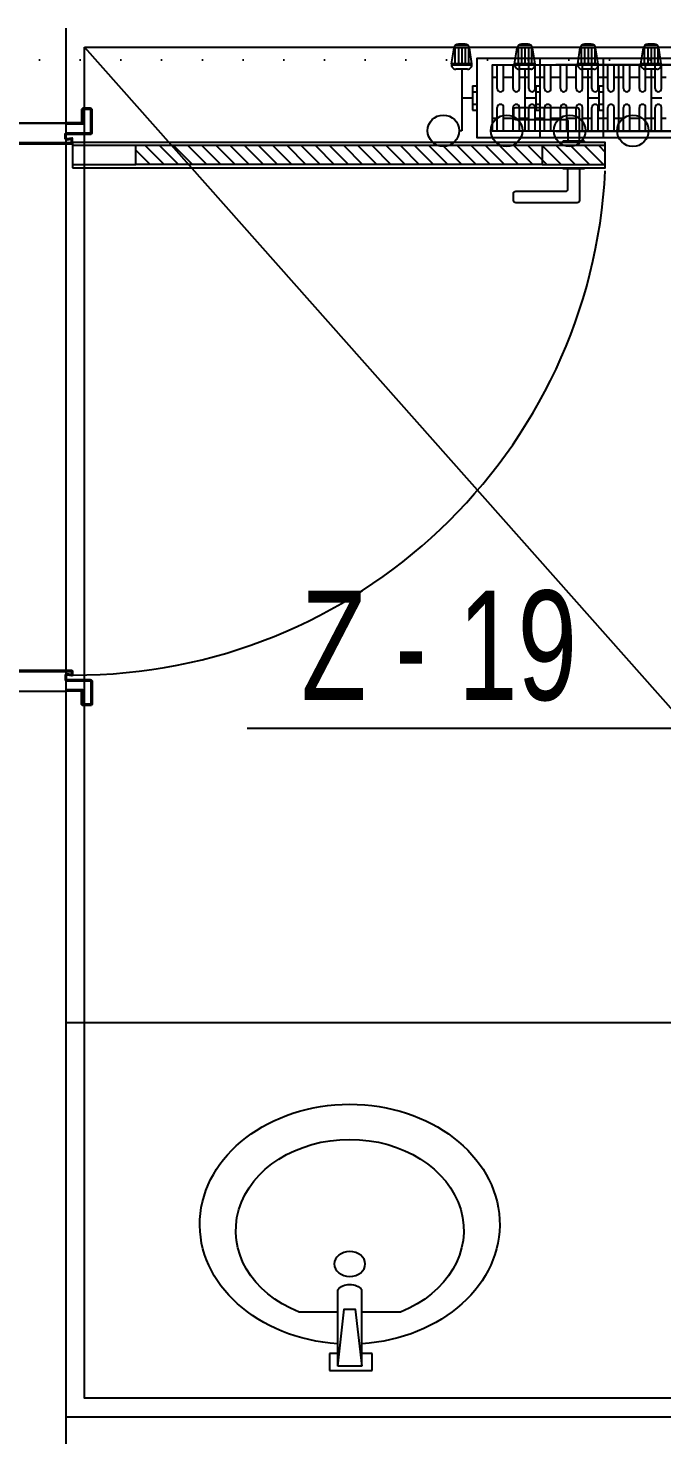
# Model space of a CAD drawing. Header units: inches. Extents: x 21 to 38546, y 13 to 15001.
# Drawn here: x 5580.8 to 5681.2, y 2339.2 to 2562.1 of the extents above; entities that cross this region are included whole.
import ezdxf
from ezdxf.enums import TextEntityAlignment as Align

# ---------------------------------------------------------------- set-up
doc = ezdxf.new("R2010")
doc.units = ezdxf.units.IN
doc.header["$MEASUREMENT"] = 0
doc.set_wipeout_variables(frame=1)
doc.linetypes.add('DOT', pattern=[6.35, 0, -6.35])
doc.layers.add('RAST-IST-RADYATÖR-DİNAMİK BLOK', color=83, linetype='Continuous')
for name, color, linetype, lineweight in [('Z_MİM_-KM-AREA-IDEN', 8, 'Continuous', 25), ('Z_MİM_-KM-BEAM-RAY', 8, 'DOT', 25), ('Z_MİM_-KM-CERAMIC-09', 8, 'Continuous', 25), ('Z_MİM_-KM-DOOR', 8, 'Continuous', 25), ('Z_MİM_-KM-DOOR-1', 8, 'Continuous', 25), ('Z_MİM_-KM-DOOR-FRAM', 8, 'Continuous', 25), ('Z_MİM_-KM-PATTERN-00', 8, 'Continuous', 25), ('Z_MİM_-KM-VITRF', 8, 'Continuous', 25), ('Z_MİM_-KM-WALL', 8, 'Continuous', 25)]:
    doc.layers.add(name, color=color, linetype=linetype, lineweight=lineweight)
doc.styles.add('Arial_4', font='arial.ttf', dxfattribs={"height": 10})
doc.styles.add('MAH', font='arial.ttf', dxfattribs={"width": 0.8, "height": 17.5})

# ---------------------------------------------------------------- blocks, each defined once
blk = doc.blocks.new('*U195')
at = {"layer": 'Z_MİM_-KM-PATTERN-00'}
h = blk.add_hatch(dxfattribs=at)
h.set_pattern_fill('ANSI31', color=256, scale=0.5, angle=180, style=0)
h.set_pattern_definition([(45, (0, 0), (-1.122532, 1.122532), [])])
h.paths.add_polyline_path([(-93.4, 11.1), (-93.4, 85.48), (-96.4, 85.48), (-96.4, 11.1)])
at = {"layer": 'Z_MİM_-KM-DOOR-1'}
for p, q in [((-96.9, 82.21), (-97.08, 82.21)), ((-97.08, 82.21), (-97.08, 78.75)), ((-92.9, 82.21), (-92.72, 82.21)), ((-92.72, 82.21), (-92.72, 78.75)), ((-97.08, 78.75), (-96.9, 78.75)), ((-92.72, 78.75), (-92.9, 78.75)), ((-96.4, 75.48), (-96.4, 11.1)), ((-93.4, 75.48), (-93.4, 11.1))]:
    blk.add_line(p, q, dxfattribs=at)
blk.add_lwpolyline([(-96.4, 85.48), (-96.4, 75.48), (-93.4, 75.48), (-93.4, 85.48)], close=True, dxfattribs=at)
for points in [[(-97.08, 81.39), (-102, 81.39, 0.414214), (-102.36, 81.03), (-102.36, 71.29, 0.414214), (-102, 70.92), (-100.91, 70.92, 0.414214), (-100.54, 71.29), (-100.54, 79.21, -0.414214), (-100.18, 79.57), (-97.08, 79.57)], [(-92.72, 81.39), (-87.71, 81.39, -0.414214), (-87.35, 81.03), (-87.35, 71.29, -0.414214), (-87.71, 70.92), (-88.8, 70.92, -0.414214), (-89.17, 71.29), (-89.17, 79.21, 0.414214), (-89.53, 79.57), (-92.72, 79.57)]]:
    blk.add_lwpolyline(points, format="xyb", dxfattribs=at)
blk.add_wipeout([(-10, 3.5), (-10, -18.5), (-99.8, -18.7), (-99.8, 3.7)])
for points in [[(-92.9, 1.1), (-92.9, 85.48), (-96.9, 85.48), (-96.9, 1.1)], [(-96.4, 11.1), (-96.4, 1.1), (-93.4, 1.1), (-93.4, 11.1)]]:
    blk.add_lwpolyline(points, close=True, dxfattribs=at)
for points in [[(-96.7, -15.45), (-96.7, 0.9, 0.414214), (-96.9, 1.1), (-97.48, 1.1, 0.458526), (-97.58, 0.99), (-97.47, 0.21, -0.458526), (-97.57, 0.1), (-98.1, 0.1, -0.414214), (-98.2, 0.2), (-98.2, 3.9, 0.414214), (-98.5, 4.2), (-102, 4.2, 0.414214), (-102.3, 3.9), (-102.3, 2.8, 0.414214), (-102, 2.5), (-101.2, 2.5), (-100, 2.5), (-100, 0), (-100, 0)], [(-96.9, -15.45), (-96.9, 0.9), (-97.37, 0.9), (-97.27, 0.24, -0.458526), (-97.57, -0.1), (-98.1, -0.1, -0.414214), (-98.4, 0.2), (-98.4, 3.9, 0.414214), (-98.5, 4), (-102, 4, 0.414214), (-102.1, 3.9), (-102.1, 2.8, 0.414214), (-102, 2.7), (-101.2, 2.7), (-99.8, 2.7), (-99.8, 0)], [(-13.3, -15.45), (-13.3, 0.9, -0.414214), (-13.1, 1.1), (-12.52, 1.1, -0.458526), (-12.42, 0.99), (-12.53, 0.21, 0.458526), (-12.43, 0.1), (-11.9, 0.1, 0.414214), (-11.8, 0.2), (-11.8, 3.9, -0.414214), (-11.5, 4.2), (-8, 4.2, -0.414214), (-7.7, 3.9), (-7.7, 2.8, -0.414214), (-8, 2.5), (-8.8, 2.5), (-10, 2.5), (-10, 0), (-10, 0)], [(-13.1, -15.45), (-13.1, 0.9), (-12.63, 0.9), (-12.73, 0.24, 0.458526), (-12.43, -0.1), (-11.9, -0.1, 0.414214), (-11.6, 0.2), (-11.6, 3.9, -0.414214), (-11.5, 4), (-8, 4, -0.414214), (-7.9, 3.9), (-7.9, 2.8, -0.414214), (-8, 2.7), (-8.8, 2.7), (-10.2, 2.7), (-10.2, 0)]]:
    blk.add_lwpolyline(points, format="xyb", dxfattribs=at)
at = {"layer": 'Z_MİM_-KM-DOOR-FRAM', "ltscale": 0.2}
blk.add_arc((-96.64, 1.46), 84.12, 359.8658, 87.1161, dxfattribs=at)
at = {"layer": 'Z_MİM_-KM-WALL'}
for p, q in [((-100, -15), (-100, 0)), ((-10, -15), (-10, 0))]:
    blk.add_line(p, q, dxfattribs=at)
blk = doc.blocks.new('A1138DA')
for p, q in [((-0.109, -0.0671), (-0.109, 0.0746)), ((-0.109, 0.0746), (-0.0393, 0.0746)), ((-0.0393, 0.0746), (-0.0393, 0.04)), ((-0.0909, 0.04), (0.227, 0.04)), ((-0.0909, -0.04), (0.227, -0.04)), ((-0.0393, -0.04), (-0.0393, -0.0671)), ((-0.0393, -0.0671), (-0.109, -0.0671))]:
    blk.add_line(p, q)
for points in [[(0.1338, 0.1692), (0.1338, 0.04)], [(-0.0909, 0.04), (-0.0909, -0.04)], [(-0.0909, -0.04), (0.1463, -0.0181), (0.1463, 0.0181), (-0.0909, 0.04)], [(0.1338, -0.04), (0.1338, -0.1692)]]:
    blk.add_lwpolyline(points)
blk.add_circle((0.3345, 0.0001), 0.0517)
for centre, radius, start, end in [((0.5, 0), 0.5, 184.5886, 175.4114), ((0.474, 0), 0.38, 206.4484, 153.5516), ((0.2023, 0), 0.047, 301.674, 58.326)]:
    blk.add_arc(centre, radius, start, end)
blk = doc.blocks.new('-KM_Kiriş İzi_ZK')
at = {"layer": 'Z_MİM_-KM-BEAM-RAY'}
blk.add_line((1980, 1575), (2680, 1575), dxfattribs=at)
blk = doc.blocks.new('*U214')
blk.add_line((0, 0), (192.45, 0))
at = {"color": 7, "style": 'MAH', "width": 0.6}
blk.add_text('-', height=17.07, dxfattribs=at).set_placement((25.99, 13.11), align=Align.MIDDLE_CENTER)
at = {"color": 7, "style": 'Arial_4', "width": 0.7}
for tag, p in [('K', (8.57, 13.11)), ('00', (33.43, 13.11)), ('MAHALADI', (72.42, 12.35))]:
    blk.add_attdef(tag, text='', height=17.33, dxfattribs=at).set_placement(p, align=Align.MIDDLE_LEFT)
blk.add_attdef('27.00', text='', height=13.33, dxfattribs=at).set_placement((133.25, -11.29), align=Align.MIDDLE_RIGHT)
blk = doc.blocks.new('IS_RADYATOR-PLAN-170')
at = {"layer": 'RAST-IST-RADYATÖR-DİNAMİK BLOK', "color": 7}
for p, q in [((167.39, 11.44), (167.78, 11.44)), ((167.39, 1.67), (167.39, 11.44)), ((165.67, 6.25), (167.39, 6.25)), ((169.01, 0.97), (165.76, 0.97)), ((165.77, 0.83), (169, 0.83)), ((165.77, 0.83), (166.17, -1.7)), ((166.31, -1.7), (166.31, 0.83)), ((166.46, 1.67), (168.31, 1.67)), ((166.83, -1.7), (166.83, 0.83)), ((167.38, -1.7), (167.38, 0.83)), ((167.91, -1.7), (167.91, 0.83)), ((168.47, -1.7), (168.47, 0.83)), ((169, 0.83), (168.6, -1.7)), ((166.17, -1.7), (168.6, -1.7)), ((166.41, -2.11), (168.36, -2.11)), ((166.86, -2.27), (167.91, -2.27))]:
    blk.add_line(p, q, dxfattribs=at)
at = {"layer": 'RAST-IST-RADYATÖR-DİNAMİK BLOK', "color": 10}
blk.add_circle((170.28, 11.44), 2.5, dxfattribs=at)
at = {"layer": 'RAST-IST-RADYATÖR-DİNAMİK BLOK', "color": 7}
for centre, start, end in [((166.46, 0.97), 90, 191.1518), ((168.31, 0.97), 348.8482, 90), ((166.86, -1.57), 191.1518, 270), ((167.91, -1.57), 270, 348.8482)]:
    blk.add_arc(centre, 0.702, start, end, dxfattribs=at)
blk = doc.blocks.new('IS_RADYATOR-PLAN-180')
at = {"layer": 'RAST-IST-RADYATÖR-DİNAMİK BLOK', "color": 7}
for p, q in [((165.75, 11.5), (165.75, 7.75)), ((166.75, 11.5), (166.75, 7.75)), ((168.25, 11.5), (168.25, 7.75)), ((169.25, 11.5), (169.25, 7.75)), ((170.75, 11.5), (170.75, 7.75)), ((171.75, 11.5), (171.75, 7.75)), ((177.39, 11.44), (177.78, 11.44)), ((177.39, 1.67), (177.39, 11.44)), ((165, 9.5), (165.75, 9.5)), ((166.75, 9.5), (167.5, 9.5)), ((167.5, 9.5), (168.25, 9.5)), ((169.25, 9.5), (170, 9.5)), ((170, 9.5), (170.75, 9.5)), ((171.75, 9.5), (172.5, 9.5)), ((165.75, 4.75), (165.75, 1)), ((166.75, 4.75), (166.75, 1)), ((168.25, 4.75), (168.25, 1)), ((169.25, 4.75), (169.25, 1)), ((170.75, 4.75), (170.75, 1)), ((171.75, 4.75), (171.75, 1)), ((175.67, 6.25), (177.39, 6.25)), ((165, 3), (165.75, 3)), ((166.75, 3), (167.5, 3)), ((167.5, 3), (168.25, 3)), ((169.25, 3), (170, 3)), ((170, 3), (170.75, 3)), ((171.75, 3), (172.5, 3)), ((179.01, 0.97), (175.76, 0.97)), ((175.77, 0.83), (179, 0.83)), ((175.77, 0.83), (176.17, -1.7)), ((176.31, -1.7), (176.31, 0.83)), ((176.46, 1.67), (178.31, 1.67)), ((176.83, -1.7), (176.83, 0.83)), ((177.38, -1.7), (177.38, 0.83)), ((177.91, -1.7), (177.91, 0.83)), ((178.47, -1.7), (178.47, 0.83)), ((179, 0.83), (178.6, -1.7)), ((176.17, -1.7), (178.6, -1.7)), ((176.41, -2.11), (178.36, -2.11)), ((176.86, -2.27), (177.91, -2.27))]:
    blk.add_line(p, q, dxfattribs=at)
at = {"layer": 'RAST-IST-RADYATÖR-DİNAMİK BLOK'}
for p, q in [((175.67, 8.18), (175, 8.18)), ((175.67, 7.21), (175, 7.21)), ((175.67, 7.21), (175.67, 8.18)), ((175.67, 5.29), (175.67, 7.21)), ((175.67, 5.29), (175, 5.29)), ((175.67, 4.32), (175.67, 5.29)), ((175.67, 4.32), (175, 4.32))]:
    blk.add_line(p, q, dxfattribs=at)
for points in [[(-5, 0), (175, 0), (175, 12.5), (-5, 12.5)], [(-2.5, 11.5), (172.5, 11.5), (172.5, 1), (-2.5, 1)]]:
    blk.add_lwpolyline(points, dxfattribs=at)
at = {"layer": 'RAST-IST-RADYATÖR-DİNAMİK BLOK', "color": 10}
blk.add_circle((180.28, 11.44), 2.5, dxfattribs=at)
at = {"layer": 'RAST-IST-RADYATÖR-DİNAMİK BLOK', "color": 7}
for centre, radius, start, end in [((166.25, 7.75), 0.5, 180, 0), ((168.75, 7.75), 0.5, 180, 0), ((171.25, 7.75), 0.5, 180, 0), ((166.25, 4.75), 0.5, 0, 180), ((168.75, 4.75), 0.5, 0, 180), ((171.25, 4.75), 0.5, 0, 180), ((176.46, 0.97), 0.702, 90, 191.1518), ((178.31, 0.97), 0.702, 348.8482, 90), ((176.86, -1.57), 0.702, 191.1518, 270), ((177.91, -1.57), 0.702, 270, 348.8482)]:
    blk.add_arc(centre, radius, start, end, dxfattribs=at)
blk = doc.blocks.new('IS_RADYATOR-PLAN-190')
at = {"layer": 'RAST-IST-RADYATÖR-DİNAMİK BLOK', "color": 7}
for p, q in [((165.75, 11.5), (165.75, 7.75)), ((166.75, 11.5), (166.75, 7.75)), ((168.25, 11.5), (168.25, 7.75)), ((169.25, 11.5), (169.25, 7.75)), ((170.75, 11.5), (170.75, 7.75)), ((171.75, 11.5), (171.75, 7.75)), ((173.25, 11.5), (173.25, 7.75)), ((174.25, 11.5), (174.25, 7.75)), ((175.75, 11.5), (175.75, 7.75)), ((176.75, 11.5), (176.75, 7.75)), ((178.25, 11.5), (178.25, 7.75)), ((179.25, 11.5), (179.25, 7.75)), ((180.75, 11.5), (180.75, 7.75)), ((181.75, 11.5), (181.75, 7.75)), ((187.39, 11.44), (187.78, 11.44)), ((187.39, 1.67), (187.39, 11.44)), ((165, 9.5), (165.75, 9.5)), ((166.75, 9.5), (167.5, 9.5)), ((167.5, 9.5), (168.25, 9.5)), ((169.25, 9.5), (170, 9.5)), ((170, 9.5), (170.75, 9.5)), ((171.75, 9.5), (172.5, 9.5)), ((172.5, 9.5), (173.25, 9.5)), ((174.25, 9.5), (175, 9.5)), ((175, 9.5), (175.75, 9.5)), ((176.75, 9.5), (177.5, 9.5)), ((177.5, 9.5), (178.25, 9.5)), ((179.25, 9.5), (180, 9.5)), ((180, 9.5), (180.75, 9.5)), ((181.75, 9.5), (182.5, 9.5)), ((165.75, 4.75), (165.75, 1)), ((166.75, 4.75), (166.75, 1)), ((168.25, 4.75), (168.25, 1)), ((169.25, 4.75), (169.25, 1)), ((170.75, 4.75), (170.75, 1)), ((171.75, 4.75), (171.75, 1)), ((173.25, 4.75), (173.25, 1)), ((174.25, 4.75), (174.25, 1)), ((175.75, 4.75), (175.75, 1)), ((176.75, 4.75), (176.75, 1)), ((178.25, 4.75), (178.25, 1)), ((179.25, 4.75), (179.25, 1)), ((180.75, 4.75), (180.75, 1)), ((181.75, 4.75), (181.75, 1)), ((185.67, 6.25), (187.39, 6.25)), ((165, 3), (165.75, 3)), ((166.75, 3), (167.5, 3)), ((167.5, 3), (168.25, 3)), ((169.25, 3), (170, 3)), ((170, 3), (170.75, 3)), ((171.75, 3), (172.5, 3)), ((172.5, 3), (173.25, 3)), ((174.25, 3), (175, 3)), ((175, 3), (175.75, 3)), ((176.75, 3), (177.5, 3)), ((177.5, 3), (178.25, 3)), ((179.25, 3), (180, 3)), ((180, 3), (180.75, 3)), ((181.75, 3), (182.5, 3)), ((189.01, 0.97), (185.76, 0.97)), ((185.77, 0.83), (189, 0.83)), ((185.77, 0.83), (186.17, -1.7)), ((186.31, -1.7), (186.31, 0.83)), ((186.46, 1.67), (188.31, 1.67)), ((186.83, -1.7), (186.83, 0.83)), ((187.38, -1.7), (187.38, 0.83)), ((187.91, -1.7), (187.91, 0.83)), ((188.47, -1.7), (188.47, 0.83)), ((189, 0.83), (188.6, -1.7)), ((186.17, -1.7), (188.6, -1.7)), ((186.41, -2.11), (188.36, -2.11)), ((186.86, -2.27), (187.91, -2.27))]:
    blk.add_line(p, q, dxfattribs=at)
at = {"layer": 'RAST-IST-RADYATÖR-DİNAMİK BLOK'}
for p, q in [((185.67, 8.18), (185, 8.18)), ((185.67, 7.21), (185, 7.21)), ((185.67, 7.21), (185.67, 8.18)), ((185.67, 5.29), (185.67, 7.21)), ((185.67, 5.29), (185, 5.29)), ((185.67, 4.32), (185.67, 5.29)), ((185.67, 4.32), (185, 4.32))]:
    blk.add_line(p, q, dxfattribs=at)
for points in [[(-5, 0), (185, 0), (185, 12.5), (-5, 12.5)], [(182.5, 11.5), (-2.5, 11.5), (-2.5, 1), (182.5, 1)]]:
    blk.add_lwpolyline(points, dxfattribs=at)
at = {"layer": 'RAST-IST-RADYATÖR-DİNAMİK BLOK', "color": 10}
blk.add_circle((190.28, 11.44), 2.5, dxfattribs=at)
at = {"layer": 'RAST-IST-RADYATÖR-DİNAMİK BLOK', "color": 7}
for centre, radius, start, end in [((166.25, 7.75), 0.5, 180, 0), ((168.75, 7.75), 0.5, 180, 0), ((171.25, 7.75), 0.5, 180, 0), ((173.75, 7.75), 0.5, 180, 0), ((176.25, 7.75), 0.5, 180, 0), ((178.75, 7.75), 0.5, 180, 0), ((181.25, 7.75), 0.5, 180, 0), ((166.25, 4.75), 0.5, 0, 180), ((168.75, 4.75), 0.5, 0, 180), ((171.25, 4.75), 0.5, 0, 180), ((173.75, 4.75), 0.5, 0, 180), ((176.25, 4.75), 0.5, 0, 180), ((178.75, 4.75), 0.5, 0, 180), ((181.25, 4.75), 0.5, 0, 180), ((186.46, 0.97), 0.702, 90, 191.1518), ((188.31, 0.97), 0.702, 348.8482, 90), ((186.86, -1.57), 0.702, 191.1518, 270), ((187.91, -1.57), 0.702, 270, 348.8482)]:
    blk.add_arc(centre, radius, start, end, dxfattribs=at)
blk = doc.blocks.new('IS_RADYATOR-PLAN-200')
at = {"layer": 'RAST-IST-RADYATÖR-DİNAMİK BLOK', "color": 7}
for p, q in [((170.75, 11.5), (170.75, 7.75)), ((171.75, 11.5), (171.75, 7.75)), ((173.25, 11.5), (173.25, 7.75)), ((174.25, 11.5), (174.25, 7.75)), ((175.75, 11.5), (175.75, 7.75)), ((176.75, 11.5), (176.75, 7.75)), ((178.25, 11.5), (178.25, 7.75)), ((179.25, 11.5), (179.25, 7.75)), ((180.75, 11.5), (180.75, 7.75)), ((181.75, 11.5), (181.75, 7.75)), ((183.25, 11.5), (183.25, 7.75)), ((184.25, 11.5), (184.25, 7.75)), ((185.75, 11.5), (185.75, 7.75)), ((186.75, 11.5), (186.75, 7.75)), ((188.25, 11.5), (188.25, 7.75)), ((189.25, 11.5), (189.25, 7.75)), ((190.75, 11.5), (190.75, 7.75)), ((191.75, 11.5), (191.75, 7.75)), ((193.25, 11.5), (193.25, 7.75)), ((194.25, 11.5), (194.25, 7.75)), ((195.75, 11.5), (195.75, 7.75)), ((196.75, 11.5), (196.75, 7.75)), ((202.39, 11.44), (202.78, 11.44)), ((202.39, 1.67), (202.39, 11.44)), ((170, 9.5), (170.75, 9.5)), ((171.75, 9.5), (172.5, 9.5)), ((172.5, 9.5), (173.25, 9.5)), ((174.25, 9.5), (175, 9.5)), ((175, 9.5), (175.75, 9.5)), ((176.75, 9.5), (177.5, 9.5)), ((177.5, 9.5), (178.25, 9.5)), ((179.25, 9.5), (180, 9.5)), ((180, 9.5), (180.75, 9.5)), ((181.75, 9.5), (182.5, 9.5)), ((182.5, 9.5), (183.25, 9.5)), ((184.25, 9.5), (185, 9.5)), ((185, 9.5), (185.75, 9.5)), ((186.75, 9.5), (187.5, 9.5)), ((187.5, 9.5), (188.25, 9.5)), ((189.25, 9.5), (190, 9.5)), ((190, 9.5), (190.75, 9.5)), ((191.75, 9.5), (192.5, 9.5)), ((192.5, 9.5), (193.25, 9.5)), ((194.25, 9.5), (195, 9.5)), ((195, 9.5), (195.75, 9.5)), ((196.75, 9.5), (197.5, 9.5)), ((170.75, 4.75), (170.75, 1)), ((171.75, 4.75), (171.75, 1)), ((173.25, 4.75), (173.25, 1)), ((174.25, 4.75), (174.25, 1)), ((175.75, 4.75), (175.75, 1)), ((176.75, 4.75), (176.75, 1)), ((178.25, 4.75), (178.25, 1)), ((179.25, 4.75), (179.25, 1)), ((180.75, 4.75), (180.75, 1)), ((181.75, 4.75), (181.75, 1)), ((183.25, 4.75), (183.25, 1)), ((184.25, 4.75), (184.25, 1)), ((185.75, 4.75), (185.75, 1)), ((186.75, 4.75), (186.75, 1)), ((188.25, 4.75), (188.25, 1)), ((189.25, 4.75), (189.25, 1)), ((190.75, 4.75), (190.75, 1)), ((191.75, 4.75), (191.75, 1)), ((193.25, 4.75), (193.25, 1)), ((194.25, 4.75), (194.25, 1)), ((195.75, 4.75), (195.75, 1)), ((196.75, 4.75), (196.75, 1)), ((200.67, 6.25), (202.39, 6.25)), ((170, 3), (170.75, 3)), ((171.75, 3), (172.5, 3)), ((172.5, 3), (173.25, 3)), ((174.25, 3), (175, 3)), ((175, 3), (175.75, 3)), ((176.75, 3), (177.5, 3)), ((177.5, 3), (178.25, 3)), ((179.25, 3), (180, 3)), ((180, 3), (180.75, 3)), ((181.75, 3), (182.5, 3)), ((182.5, 3), (183.25, 3)), ((184.25, 3), (185, 3)), ((185, 3), (185.75, 3)), ((186.75, 3), (187.5, 3)), ((187.5, 3), (188.25, 3)), ((189.25, 3), (190, 3)), ((190, 3), (190.75, 3)), ((191.75, 3), (192.5, 3)), ((192.5, 3), (193.25, 3)), ((194.25, 3), (195, 3)), ((195, 3), (195.75, 3)), ((196.75, 3), (197.5, 3)), ((204.01, 0.97), (200.76, 0.97)), ((200.77, 0.83), (204, 0.83)), ((200.77, 0.83), (201.17, -1.7)), ((201.31, -1.7), (201.31, 0.83)), ((201.46, 1.67), (203.31, 1.67)), ((201.83, -1.7), (201.83, 0.83)), ((202.38, -1.7), (202.38, 0.83)), ((202.91, -1.7), (202.91, 0.83)), ((203.47, -1.7), (203.47, 0.83)), ((204, 0.83), (203.6, -1.7)), ((201.17, -1.7), (203.6, -1.7)), ((201.41, -2.11), (203.36, -2.11)), ((201.86, -2.27), (202.91, -2.27))]:
    blk.add_line(p, q, dxfattribs=at)
at = {"layer": 'RAST-IST-RADYATÖR-DİNAMİK BLOK'}
for p, q in [((200.67, 8.18), (200, 8.18)), ((200.67, 7.21), (200, 7.21)), ((200.67, 7.21), (200.67, 8.18)), ((200.67, 5.29), (200.67, 7.21)), ((200.67, 5.29), (200, 5.29)), ((200.67, 4.32), (200.67, 5.29)), ((200.67, 4.32), (200, 4.32))]:
    blk.add_line(p, q, dxfattribs=at)
for points in [[(0, 0), (200, 0), (200, 12.5), (0, 12.5)], [(2.5, 11.5), (197.5, 11.5), (197.5, 1), (2.5, 1)]]:
    blk.add_lwpolyline(points, dxfattribs=at)
at = {"layer": 'RAST-IST-RADYATÖR-DİNAMİK BLOK', "color": 10}
blk.add_circle((205.28, 11.44), 2.5, dxfattribs=at)
at = {"layer": 'RAST-IST-RADYATÖR-DİNAMİK BLOK', "color": 7}
for centre, radius, start, end in [((171.25, 7.75), 0.5, 180, 0), ((173.75, 7.75), 0.5, 180, 0), ((176.25, 7.75), 0.5, 180, 0), ((178.75, 7.75), 0.5, 180, 0), ((181.25, 7.75), 0.5, 180, 0), ((183.75, 7.75), 0.5, 180, 0), ((186.25, 7.75), 0.5, 180, 0), ((188.75, 7.75), 0.5, 180, 0), ((191.25, 7.75), 0.5, 180, 0), ((193.75, 7.75), 0.5, 180, 0), ((196.25, 7.75), 0.5, 180, 0), ((171.25, 4.75), 0.5, 0, 180), ((173.75, 4.75), 0.5, 0, 180), ((176.25, 4.75), 0.5, 0, 180), ((178.75, 4.75), 0.5, 0, 180), ((181.25, 4.75), 0.5, 0, 180), ((183.75, 4.75), 0.5, 0, 180), ((186.25, 4.75), 0.5, 0, 180), ((188.75, 4.75), 0.5, 0, 180), ((191.25, 4.75), 0.5, 0, 180), ((193.75, 4.75), 0.5, 0, 180), ((196.25, 4.75), 0.5, 0, 180), ((201.46, 0.97), 0.702, 90, 191.1518), ((203.31, 0.97), 0.702, 348.8482, 90), ((201.86, -1.57), 0.702, 191.1518, 270), ((202.91, -1.57), 0.702, 270, 348.8482)]:
    blk.add_arc(centre, radius, start, end, dxfattribs=at)
blk = doc.blocks.new('IS_U4736')
for name, p in [('IS_RADYATOR-PLAN-170', (0, 0)), ('IS_RADYATOR-PLAN-180', (0, 0)), ('IS_RADYATOR-PLAN-190', (0, 0)), ('IS_RADYATOR-PLAN-200', (-5, 0))]:
    blk.add_blockref(name, p)

msp = doc.modelspace()

# ---------------------------------------------------------------- linework, layer by layer
at = {"layer": 'Z_MİM_-KM-VITRF'}
msp.add_lwpolyline([(5586.76, 2404.58), (5733.83, 2404.58), (5761.76, 2376.65), (5761.76, 2344.58)], dxfattribs=at)
at = {"layer": 'Z_MİM_-KM-WALL'}
msp.add_line((5586.76, 2342.08), (6011.76, 2342.08), dxfattribs=at)

# ---------------------------------------------------------------- block references
at = {"layer": 'Z_MİM_-KM-DOOR', "ltscale": 1.5, "rotation": 270}
msp.add_blockref('*U195', (5586.76, 2447.08), dxfattribs=at)
at = {"layer": 'Z_MİM_-KM-VITRF', "xscale": -38.00000000000001, "yscale": 47.5, "zscale": 0.095, "rotation": 270}
msp.add_blockref('A1138DA', (5631.76, 2353.61), dxfattribs=at)

# ---------------------------------------------------------------- next in the draw order: linework, layer by layer
at = {"layer": 'Z_MİM_-KM-CERAMIC-09'}
msp.add_lwpolyline([(5589.76, 2559.08), (6008.76, 2559.08), (6008.76, 2460.08), (5838.76, 2460.08), (5838.76, 2439.08), (6008.76, 2439.08), (6008.76, 2345.08), (5589.76, 2345.08)], close=True, dxfattribs=at)
at = {"layer": 'Z_MİM_-KM-PATTERN-00'}
msp.add_line((5589.76, 2559.08), (5761.76, 2365.08), dxfattribs=at)
at = {"layer": 'Z_MİM_-KM-WALL'}
msp.add_line((5586.76, 2562.08), (5586.76, 1877.08), dxfattribs=at)

# ---------------------------------------------------------------- next in the draw order: block references
at = {"layer": 'RAST-IST-RADYATÖR-DİNAMİK BLOK', "rotation": 180}
msp.add_blockref('IS_U4736', (5846.88, 2557.26), dxfattribs=at)
at = {"layer": 'Z_MİM_-KM-AREA-IDEN'}
ref = msp.add_blockref('*U214', (5615.49, 2451.22), dxfattribs=at)
ref.add_attrib('00', '19', dxfattribs={"layer": '0', "color": 7, "height": 17.333, "style": 'Arial_4', "width": 0.7}).set_placement((5648.92, 2464.32), align=Align.MIDDLE_LEFT)
ref.add_attrib('K', 'Z', dxfattribs={"layer": '0', "color": 7, "height": 17.33, "style": 'Arial_4', "width": 0.7}).set_placement((5624.06, 2464.32), align=Align.MIDDLE_LEFT)
at = {"layer": 'Z_MİM_-KM-BEAM-RAY'}
msp.add_blockref('-KM_Kiriş İzi_ZK', (3331.71, 982.08), dxfattribs=at)

doc.saveas('drawing.dxf')
